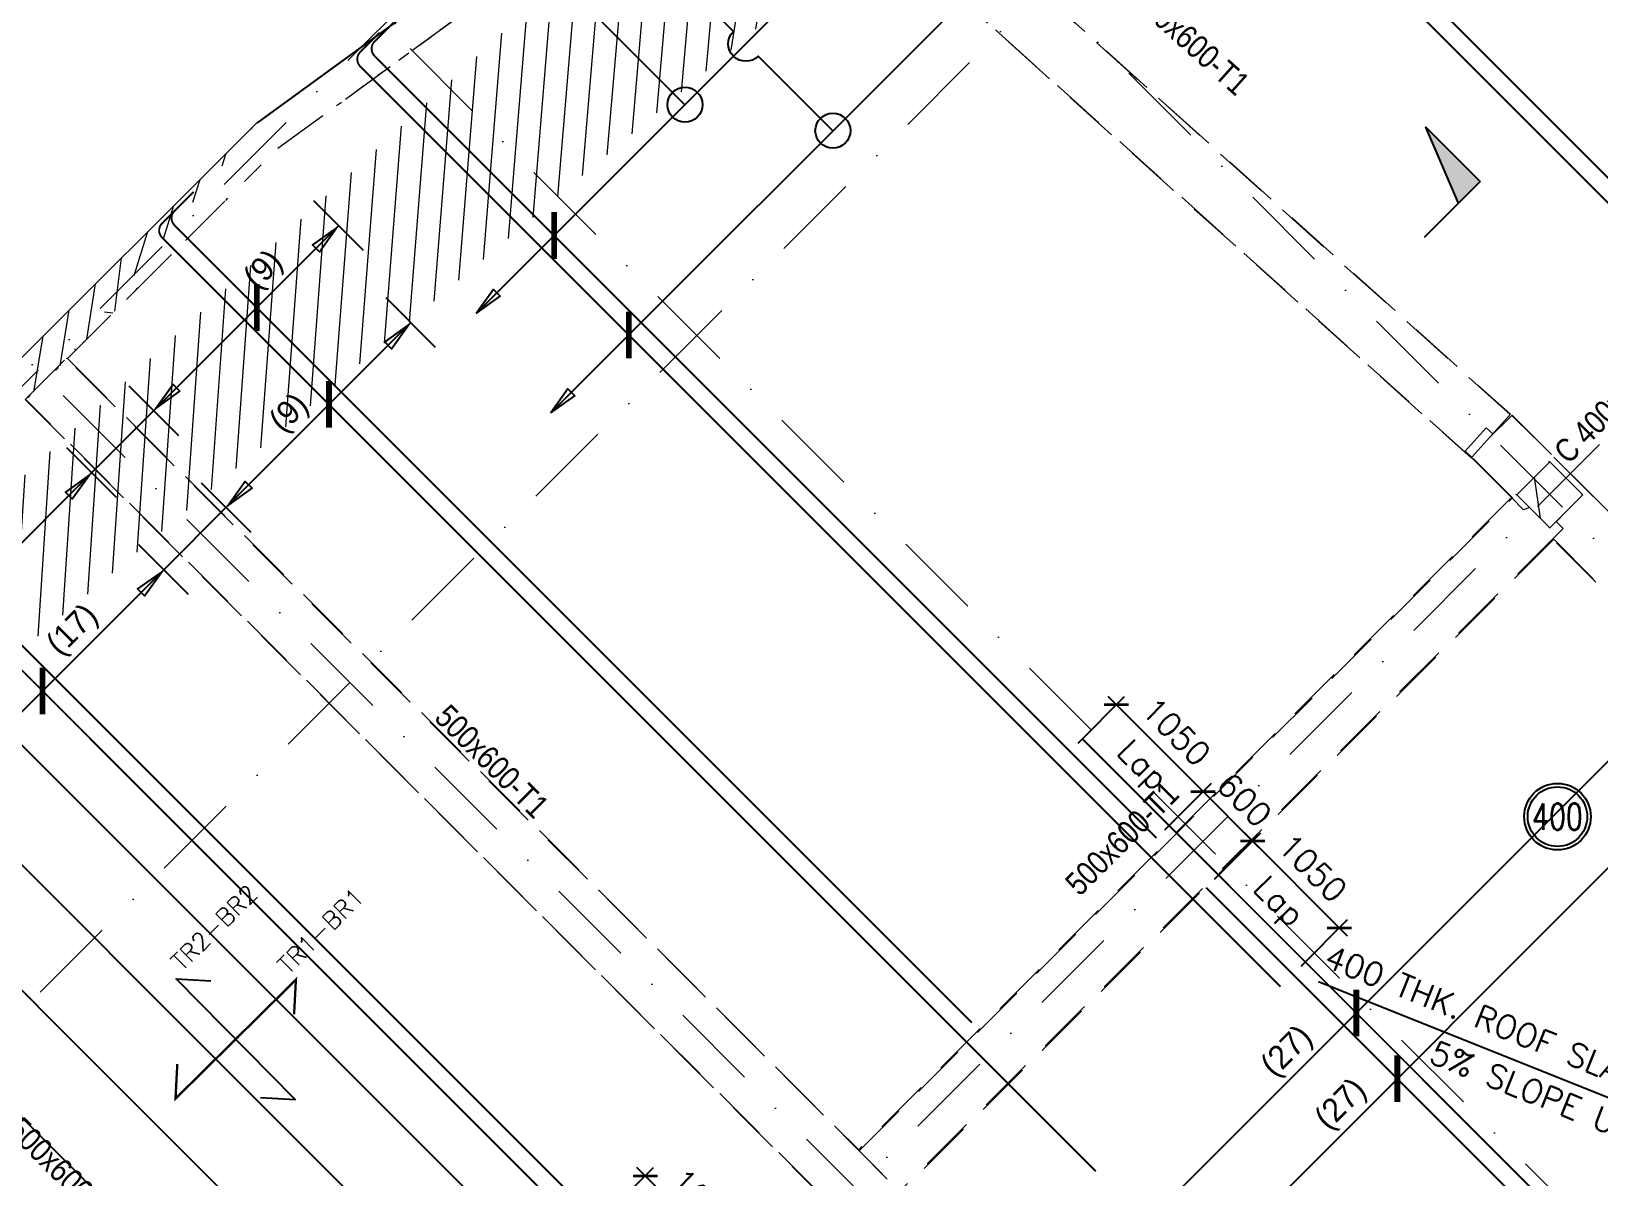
# Model space of a CAD drawing. Extents: x 660761725 to 1323371458, y 2734871439 to 5470067957.
# Drawn here: x 661448798 to 661462213, y 2735039265 to 2735049067 of the extents above; entities that cross this region are included whole.
import ezdxf
from ezdxf.enums import TextEntityAlignment as Align

# ---------------------------------------------------------------- set-up
doc = ezdxf.new("R2010")
doc.units = 0
for name, pattern in [('AXES', [1.95, 1.2, -0.25, 0.25, -0.25]), ('Hidden', [714.375, 476.25, -238.125]), ('sbp_axis_short', [10, 5, -2.5, 0, -2.5])]:
    doc.linetypes.add(name, pattern=pattern)
doc.layers.add('A-DETL', color=5, linetype='Continuous', lineweight=9, true_color=0x0000ff)
for name, color, linetype, lineweight in [('A-FLOR-PATT', 7, 'Continuous', 15), ('A-ROOF', 7, 'Continuous', 15), ('A-WALL', 7, 'Continuous', 15), ('S-ARROW', 8, 'Continuous', 13), ('S-BEAM', 7, 'Continuous', 15), ('S-BEAM-IDEN', 2, 'Continuous', 9), ('S-COLS-IDEN', 7, 'Continuous', 9), ('S-GRID', 7, 'Continuous', 9)]:
    doc.layers.add(name, color=color, linetype=linetype, lineweight=lineweight)
for name, color, linetype in [('S-AXIS', 20, 'AXES'), ('S-HATCH', 9, 'Continuous'), ('S-IDEN', 221, 'Continuous'), ('S-LEVEL', 3, 'Continuous'), ('S-RBAR-T16', 201, 'Continuous'), ('S-RBAR-T20', 10, 'Continuous'), ('S-RDIMO', 8, 'Continuous'), ('S-SCEL-INDT', 222, 'Continuous'), ('S-TXT', 3, 'Continuous')]:
    doc.layers.add(name, color=color, linetype=linetype)
doc.styles.add('08437-0000-2-020-000R-0511-00$0$ROMANS', font='ROMANS.shx', dxfattribs={"width": 0.75})
doc.styles.add('Arial Narrow_1', font='ARIALN.TTF', dxfattribs={"height": 199.9999999999998})
doc.styles.add('ROMANS', font='romans.shx')
doc.dimstyles.new('S-DIMI-100', dxfattribs={"dimscale": 100, "dimtxt": 2, "dimasz": 1.5, "dimexe": 1, "dimexo": 1, "dimgap": 1, "dimtad": 1, "dimdec": 0, "dimzin": 12, "dimdsep": 46, "dimtxsty": 'ROMANS', "dimblk": 'ARCHTICK', "dimcen": 0.09, "dimdle": 1, "dimclrd": 8, "dimclre": 8, "dimclrt": 4, "dimadec": 0, "dimazin": 3, "dimtfac": 1, "dimtdec": 0, "dimtix": 1, "dimtmove": 1, "dimatfit": 3, "dimtolj": 1, "dimtzin": 0, "dimarcsym": 0})
doc.dimstyles.new('S-DIMI-20', dxfattribs={"dimscale": 20, "dimtxt": 2, "dimasz": 1.5, "dimexe": 1, "dimexo": 1, "dimgap": 1, "dimtad": 1, "dimdec": 0, "dimzin": 12, "dimdsep": 46, "dimtxsty": 'ROMANS', "dimblk": 'ARCHTICK', "dimcen": 0.09, "dimdle": 1, "dimclrd": 8, "dimclre": 8, "dimclrt": 4, "dimadec": 0, "dimazin": 3, "dimtfac": 1, "dimtdec": 0, "dimtix": 1, "dimtmove": 1, "dimatfit": 3, "dimtolj": 1, "dimtzin": 0, "dimarcsym": 0})
pattern_1 = [(74.99999999999999, (0, 0), (-153.3407249233896, 41.08752341002518), [])]

# ---------------------------------------------------------------- blocks, each defined once
blk = doc.blocks.new('I am… All Range.')
at = {"layer": 'S-GRID', "color": 8, "linetype": 'sbp_axis_short', "lineweight": 13, "ltscale": 150}
for p, q in [((662613679.1571203, 2734523360.248725), (662679782.7279356, 2734589463.81954)), ((662618010.1861551, 2734519029.21969), (662684113.7569702, 2734585132.790505)), ((662611009.9695301, 2734526029.436315), (662646494.6183763, 2734561514.085161)), ((662628300.2678357, 2734553498.518655), (662656919.881746, 2734524878.904745)), ((662625330.4193549, 2734550528.670175), (662653950.0332651, 2734521909.056264)), ((662622360.5708737, 2734547558.821693), (662650980.3147497, 2734518939.077817))]:
    blk.add_line(p, q, dxfattribs=at)
blk = doc.blocks.new('*U1141')
at = {"layer": 'S-SCEL-INDT'}
blk.add_line((-1.598034076772778e-05, -9.017526509425661), (-4.236298395894313e-05, 0), dxfattribs=at)
blk.add_lwpolyline([(-1.598034251388655e-05, -9.017526509426535), (-2.729673832266011e-05, -5.517526509764139), (8.74998401881464, -9.017498218424205), (-1.598034251388655e-05, -9.017526509426535)], dxfattribs=at)
blk.add_solid([(8.749984018815223, -9.017498218424496), (-1.598034076772778e-05, -9.017526509423043), (4.374978361036412, -7.267512364094754), (-2.729674239717861e-05, -5.517526509763265)], dxfattribs=at)
blk = doc.blocks.new('I am… Limitless.')
at = {"layer": 'S-SCEL-INDT', "xscale": 75.00000000000097, "yscale": 75.00000000000097, "zscale": 75.00000000000097, "rotation": 135.000370696447}
blk.add_blockref('*U1141', (662352103.8533266, 2734543608.857506), dxfattribs=at)
blk = doc.blocks.new('*U89')
at = {"layer": 'S-IDEN', "color": 8}
for radius in [3.8, 3.4]:
    blk.add_circle((0, 0), radius, dxfattribs=at)
at = {"layer": 'S-IDEN', "color": 4, "style": '08437-0000-2-020-000R-0511-00$0$ROMANS', "width": 0.75, "flags": 8}
blk.add_attdef('100', text='', height=3, dxfattribs=at).set_placement((0, 0), align=Align.MIDDLE_CENTER)
blk = doc.blocks.new('_ARCHTICK')
at = {"color": 0, "linetype": 'ByBlock', "const_width": 0.15}
blk.add_lwpolyline([(-0.5, -0.5), (0.5, 0.5)], dxfattribs=at)
blk = doc.blocks.new('*D225')
at = {"layer": 'S-RBAR-T16', "color": 8, "lineweight": -2, "transparency": 16777216}
for p, q in [((661453725.8387831, 2735038944.397351), (661454123.6373674, 2735039342.195667)), ((661454866.0991169, 2735038458.312013), (661453982.2160112, 2735039342.195715)), ((661454468.3008255, 2735038201.935298), (661454866.0991646, 2735038599.733369))]:
    blk.add_line(p, q, dxfattribs=at)
at = {"layer": 'S-RBAR-T16', "color": 8, "lineweight": -2, "transparency": 16777216, "xscale": 150, "yscale": 150, "zscale": 150}
for p, rotation in [((661454052.9266654, 2735039271.485013), 134.9999806813077), ((661454795.3884627, 2735038529.022715), 314.9999806813076)]:
    blk.add_blockref('_ARCHTICK', p, dxfattribs=dict(at, rotation=rotation))
at = {"layer": 'S-RBAR-T16', "color": 4, "transparency": 16777216, "char_height": 200, "attachment_point": 5, "rotation": 314.9999806813077, "style": 'ROMANS'}
for s, insert in [('\\A1;1050', (661454565.5789679, 2735039041.675172)), ('\\A1;Lap', (661454259.1659261, 2735038735.262337))]:
    blk.add_mtext(s, dxfattribs=dict(at, insert=insert))
blk = doc.blocks.new('*D230')
at = {"layer": 'S-RBAR-T16', "color": 8, "lineweight": -2, "transparency": 16777216}
for p, q in [((661458924.6934259, 2735041809.81257), (661459322.4920373, 2735042207.610913)), ((661460064.953932, 2735041323.727114), (661459181.0706809, 2735042207.610961)), ((661459667.1556194, 2735041067.350378), (661460064.95398, 2735041465.14847))]:
    blk.add_line(p, q, dxfattribs=at)
at = {"layer": 'S-RBAR-T16', "color": 8, "lineweight": -2, "transparency": 16777216, "xscale": 150, "yscale": 150, "zscale": 150}
for p, rotation in [((661459251.7813351, 2735042136.900259), 134.9999806813031), ((661459994.2432778, 2735041394.437816), 314.9999806813031)]:
    blk.add_blockref('_ARCHTICK', p, dxfattribs=dict(at, rotation=rotation))
at = {"layer": 'S-RBAR-T16', "color": 4, "transparency": 16777216, "char_height": 200, "attachment_point": 5, "rotation": 314.9999806813031, "style": 'ROMANS'}
for s, insert in [('\\A1;1050', (661459764.43371, 2735041907.090346)), ('\\A1;Lap', (661459458.0206681, 2735041600.677511))]:
    blk.add_mtext(s, dxfattribs=dict(at, insert=insert))
blk = doc.blocks.new('*D231')
at = {"layer": 'S-RBAR-T16', "color": 8, "lineweight": -2, "transparency": 16777216}
for p, q in [((661457757.9673145, 2735042976.538691), (661458155.765899, 2735043374.337008)), ((661458898.2276487, 2735042490.453353), (661458014.3445427, 2735043374.337055)), ((661458500.429357, 2735042234.076638), (661458898.2276964, 2735042631.874709))]:
    blk.add_line(p, q, dxfattribs=at)
at = {"layer": 'S-RBAR-T16', "color": 8, "lineweight": -2, "transparency": 16777216, "xscale": 150, "yscale": 150, "zscale": 150}
for p, rotation in [((661458085.055197, 2735043303.626353), 134.9999806813031), ((661458827.5169945, 2735042561.164055), 314.9999806813031)]:
    blk.add_blockref('_ARCHTICK', p, dxfattribs=dict(at, rotation=rotation))
at = {"layer": 'S-RBAR-T16', "color": 4, "transparency": 16777216, "char_height": 200, "attachment_point": 5, "rotation": 314.9999806813031, "style": 'ROMANS'}
for s, insert in [('\\A1;1050', (661458597.7074993, 2735043073.816513)), ('\\A1;Lap', (661458291.2944574, 2735042767.403677))]:
    blk.add_mtext(s, dxfattribs=dict(at, insert=insert))
blk = doc.blocks.new('*D232')
at = {"layer": 'S-RBAR-T16', "color": 8, "lineweight": -2, "transparency": 16777216}
for p, q in [((661458500.429357, 2735042234.076638), (661458898.2279682, 2735042631.874981)), ((661458827.5172663, 2735042561.164327), (661458721.4512848, 2735042667.23038)), ((661459251.7811916, 2735042136.900115), (661458827.5172663, 2735042561.164327)), ((661458924.6934259, 2735041809.81257), (661459322.4918935, 2735042207.61077)), ((661459251.7811916, 2735042136.900115), (661459357.847173, 2735042030.834063))]:
    blk.add_line(p, q, dxfattribs=at)
at = {"layer": 'S-RBAR-T16', "color": 8, "lineweight": -2, "transparency": 16777216, "xscale": 150, "yscale": 150, "zscale": 150}
for p, rotation in [((661458827.5172663, 2735042561.164327), 314.9999806813031), ((661459251.7811916, 2735042136.900115), 134.9999806813031)]:
    blk.add_blockref('_ARCHTICK', p, dxfattribs=dict(at, rotation=rotation))
at = {"layer": 'S-RBAR-T16', "color": 4, "transparency": 16777216, "insert": (661459181.0706323, 2735042490.45353), "char_height": 200, "attachment_point": 5, "rotation": 314.9999806813031, "style": 'ROMANS'}
blk.add_mtext('\\A1;600', dxfattribs=at)
blk = doc.blocks.new('CADF_02')
at = {"color": 0}
blk.add_lwpolyline([(0, 0), (2.5, -0.4166666679084301), (2.5, 0.4166666679084301)], close=True, dxfattribs=at)
blk = doc.blocks.new('cadf_03')
at = {"color": 8}
blk.add_lwpolyline([(-3.725290298461914e-09, 2.99999999627471), (3.725290298461914e-09, -3.000000007450581)], dxfattribs=at)
blk.add_blockref('CADF_02', (0.2513523101806641, 0), dxfattribs=at)
blk = doc.blocks.new('cadf_04')
at = {"color": 8, "const_width": 0.5000000000000002}
blk.add_lwpolyline([(1.414213560521603, 1.414213564246893), (-1.414213556796312, -1.414213556796312)], dxfattribs=at)
blk = doc.blocks.new('I am… Atomic.')
at = {"layer": 'A-FLOR-PATT', "transparency": 33554600}
h = blk.add_hatch(dxfattribs=at)
h.set_pattern_fill('ANSI31', color=8, scale=50, angle=30, style=0)
h.set_pattern_definition(pattern_1)
edge = h.paths.add_edge_path()
edge.add_line((662389967.6433319, 2734579123.010657), (662390007.8012236, 2734579503.468677))
edge.add_line((662342114.705975, 2734544592.546931), (662390007.8012234, 2734579503.468677))
edge.add_line((662363195.8073889, 2734559608.047176), (662389967.7690635, 2734579123.040917))
edge.add_line((662362417.6524743, 2734559040.823584), (662363719.8899552, 2734559990.06879))
edge.add_line((662346720.4841449, 2734547598.623516), (662362783.6519626, 2734559307.613063))
edge.add_line((662345821.5310795, 2734546943.346041), (662347578.010761, 2734548223.703842))
edge.add_line((662342292.6126368, 2734544370.997322), (662346307.4227723, 2734547297.529027))
edge.add_line((662325865.2845687, 2734528370.671522), (662342114.6925843, 2734544592.5523))
edge.add_line((662340490.7204528, 2734542572.157625), (662342149.9785906, 2734544228.604904))
edge.add_line((662339422.0417168, 2734541505.28928), (662341320.3495216, 2734543400.381265))
edge.add_line((662336597.6306283, 2734538685.662872), (662340136.8031961, 2734542218.839921))
edge.add_line((662332705.8949801, 2734534800.520002), (662336243.7133716, 2734538332.345168))
edge.add_line((662332253.0745114, 2734534348.466631), (662332782.9359009, 2734534877.430412))
edge.add_line((662326312.3910785, 2734528417.846987), (662332351.9776915, 2734534447.202265))
edge.add_line((662325865.2845687, 2734528370.671522), (662326312.3910785, 2734528417.846987))
h = blk.add_hatch(dxfattribs=at)
h.set_pattern_fill('ANSI31', color=8, scale=50, angle=30, style=0)
h.set_pattern_definition(pattern_1)
edge = h.paths.add_edge_path()
edge.add_line((662389967.6433319, 2734579123.010657), (662390007.8012236, 2734579503.468677))
edge.add_line((662390178.8400514, 2734578972.951882), (662393574.2351673, 2734576558.543434))
edge.add_line((662390389.9110394, 2734578822.862847), (662389967.7690635, 2734579123.040917))
edge.add_line((662401600.1085552, 2734571260.373601), (662390007.8012234, 2734579503.468677))
edge.add_line((662401045.2346829, 2734570742.112331), (662400996.5411683, 2734571280.666277))
edge.add_line((662400996.5411683, 2734571280.666277), (662391834.41239, 2734577795.702194))
edge.add_line((662401631.7932035, 2734570909.939), (662401600.1085552, 2734571260.373601))
edge.add_line((662398386.0115408, 2734568087.393885), (662401045.2346829, 2734570742.112331))
edge.add_line((662378065.801715, 2734545768.423274), (662383150.2610395, 2734551353.010825))
edge.add_line((662383150.2610395, 2734551353.010825), (662388234.7203641, 2734556937.598375))
edge.add_line((662388234.7203641, 2734556937.598375), (662393319.1796887, 2734562522.185926))
edge.add_line((662393319.1796887, 2734562522.185926), (662398403.6390133, 2734568106.773477))
edge.add_line((662377177.0145457, 2734544792.211362), (662378389.7704264, 2734546124.258873))
edge.add_line((662345219.5168241, 2734509691.243385), (662350637.7770958, 2734515642.46591))
edge.add_line((662350637.7770958, 2734515642.46591), (662356056.0373675, 2734521593.688435))
edge.add_line((662356056.0373675, 2734521593.688435), (662361474.2976393, 2734527544.91096))
edge.add_line((662361474.2976393, 2734527544.91096), (662366892.5579109, 2734533496.133485))
edge.add_line((662366892.5579109, 2734533496.133485), (662372310.8181826, 2734539447.35601))
edge.add_line((662372310.8181826, 2734539447.35601), (662377729.0784543, 2734545398.578536))
edge.add_line((662345267.5598451, 2734509156.384884), (662400082.3408674, 2734569362.972085))
edge.add_line((662401418.6805061, 2734570690.601139), (662400941.3227103, 2734570214.051982))
edge.add_line((662400082.3408674, 2734569362.972085), (662401631.7932035, 2734570909.939))
h = blk.add_hatch(dxfattribs=at)
h.set_pattern_fill('ANSI31', color=8, scale=50, angle=30, style=0)
h.set_pattern_definition(pattern_1)
edge = h.paths.add_edge_path()
edge.add_line((662345468.2720397, 2734510142.524049), (662345661.1307589, 2734509588.669044))
edge.add_line((662345219.5168241, 2734509691.243385), (662350637.7770958, 2734515642.46591))
edge.add_line((662350637.7770958, 2734515642.46591), (662356056.0373675, 2734521593.688435))
edge.add_line((662356056.0373675, 2734521593.688435), (662361474.2976393, 2734527544.91096))
edge.add_line((662361474.2976393, 2734527544.91096), (662366892.5579109, 2734533496.133485))
edge.add_line((662366892.5579109, 2734533496.133485), (662372310.8181826, 2734539447.35601))
edge.add_line((662372310.8181826, 2734539447.35601), (662377729.0784543, 2734545398.578536))
edge.add_line((662345267.5598451, 2734509156.384884), (662400082.3408674, 2734569362.972085))
h = blk.add_hatch(dxfattribs=at)
h.set_pattern_fill('ANSI31', color=8, scale=50, angle=30, style=0)
h.set_pattern_definition(pattern_1)
edge = h.paths.add_edge_path()
edge.add_line((662353234.2331089, 2734541176.761748), (662353463.320358, 2734541405.848836))
edge.add_line((662353006.0933819, 2734541297.493023), (662353180.0361847, 2734541123.254914))
edge.add_line((662353180.0361847, 2734541123.254914), (662353233.933755, 2734541177.061272))
edge.add_line((662352897.4059739, 2734541406.180452), (662353006.0933819, 2734541297.493023))
edge.add_line((662353180.1974845, 2734541688.971764), (662352897.4059739, 2734541406.180452))
edge.add_line((662353463.320358, 2734541405.848836), (662353180.1974845, 2734541688.971764))
at = {"layer": 'A-DETL', "color": 8, "linetype": 'Hidden', "lineweight": 9}
for p, q in [((662352840.0569016, 2734542092.301302), (662346711.3342683, 2734547602.289488)), ((662346720.4841449, 2734547598.623516), (662352842.3298832, 2734542094.822585)), ((662342292.6126368, 2734544370.997322), (662346307.4227723, 2734547297.529027)), ((662352507.9977173, 2734541722.947176), (662346415.1631265, 2734547200.665845)), ((662346417.6818635, 2734547194.027674), (662352505.8175863, 2734541720.528887)), ((662340490.7204528, 2734542572.157625), (662342149.9785906, 2734544228.604904)), ((662340128.0735683, 2734542222.337516), (662340481.5629874, 2734542575.826638)), ((662340481.5629874, 2734542575.826638), (662340490.7204528, 2734542572.157625)), ((662347466.9521514, 2734535590.430546), (662340481.5629874, 2734542575.826638)), ((662340490.7204528, 2734542572.157625), (662347269.6578435, 2734535793.215594)), ((662340128.0735683, 2734542222.337516), (662346962.0582663, 2734535388.346041)), ((662346915.8904798, 2734535439.747996), (662340136.8031961, 2734542218.839921)), ((662352652.469562, 2734541883.554386), (662352856.9098378, 2734542087.986068)), ((662352842.3298832, 2734542094.822585), (662352691.476103, 2734541927.028944)), ((662352840.0569016, 2734542092.301302), (662352842.3298832, 2734542094.822585)), ((662352856.9098378, 2734542087.986068), (662352854.1594731, 2734542085.231205)), ((662364156.989607, 2734530781.92594), (662352854.1594731, 2734542085.231205)), ((662352856.9098378, 2734542087.986068), (662364159.7371086, 2734530784.677935)), ((662352507.9977173, 2734541722.947176), (662352505.8175863, 2734541720.528887)), ((662352506.2216402, 2734541720.978313), (662352507.9618316, 2734541722.913918)), ((662352511.1770595, 2734541726.483536), (662352507.9977173, 2734541722.947176)), ((662352508.689044, 2734541723.722769), (662352511.1770595, 2734541726.483536)), ((662352508.689044, 2734541723.722769), (662352913.9360678, 2734541318.45871)), ((662352859.4122636, 2734541378.233517), (662352511.1770595, 2734541726.483536)), ((662352512.4178143, 2734541727.870258), (662352511.2063366, 2734541726.522738)), ((662353180.1974845, 2734541688.971764), (662352897.4059739, 2734541406.180452)), ((662353168.3827652, 2734541693.705427), (662353180.1974845, 2734541688.971764)), ((662353463.320358, 2734541405.848836), (662353180.1974845, 2734541688.971764)), ((662352885.2488562, 2734541411.0513), (662352897.4059739, 2734541406.180452)), ((662352897.4059739, 2734541406.180452), (662353006.0933819, 2734541297.493023)), ((662353234.2331089, 2734541176.761748), (662353463.320358, 2734541405.848836)), ((662353463.320358, 2734541405.848836), (662353451.5053586, 2734541410.582611)), ((662352850.9508574, 2734541381.623648), (662347261.1964372, 2734535796.605725)), ((662347269.6578435, 2734535793.215594), (662352859.4122636, 2734541378.233517)), ((662352955.2565506, 2734541277.13649), (662352850.9508574, 2734541381.623648)), ((662352850.9508574, 2734541381.623648), (662352859.4122636, 2734541378.233517)), ((662353006.0933819, 2734541297.493023), (662352955.2565506, 2734541277.13649)), ((662353006.0933819, 2734541297.493023), (662353180.0361847, 2734541123.254914)), ((662345828.0583968, 2734533658.573791), (662353293.3774755, 2734541117.567106)), ((662353168.3714496, 2734541127.928484), (662353179.9194729, 2734541123.301675)), ((662353180.0361847, 2734541123.254914), (662353233.933755, 2734541177.061272)), ((662353204.5516435, 2734541027.830918), (662353293.7947104, 2734541117.149634)), ((662353233.933755, 2734541177.061272), (662353234.2331089, 2734541176.761748)), ((662353293.7947104, 2734541117.149634), (662353234.2331089, 2734541176.761748)), ((662353293.7947104, 2734541117.149634), (662353293.3774755, 2734541117.567106)), ((662353213.3081869, 2734541024.322538), (662347623.5611768, 2734535439.312018)), ((662353204.5516435, 2734541027.830918), (662353213.3081869, 2734541024.322538)), ((662357614.692152, 2734536617.505022), (662353204.5516435, 2734541027.830918)), ((662353213.3081869, 2734541024.322538), (662357561.5727153, 2734536675.873019)), ((662347261.1964372, 2734535796.605725), (662347269.6578435, 2734535793.215594)), ((662347508.2953504, 2734535549.087306), (662347261.1964372, 2734535796.605725))]:
    blk.add_line(p, q, dxfattribs=at)
at = {"layer": 'A-ROOF', "color": 8, "lineweight": 13}
for p, q in [((662389680.6962347, 2734579264.969228), (662342118.9841868, 2734544586.677794)), ((662342114.69258, 2734544592.552298), (662325865.2845687, 2734528370.671522))]:
    blk.add_line(p, q, dxfattribs=at)
at = {"layer": 'A-WALL', "color": 8, "lineweight": 13}
for p, q in [((662342114.705975, 2734544592.546931), (662390007.8012234, 2734579503.468677)), ((662325865.2845687, 2734528370.671522), (662342114.6925843, 2734544592.5523))]:
    blk.add_line(p, q, dxfattribs=at)
at = {"layer": 'S-BEAM', "color": 8, "lineweight": 13}
for p, q in [((662352634.6100903, 2734541978.244786), (662352455.5910224, 2734541779.122934)), ((662352512.5089631, 2734541727.95123), (662352691.4509238, 2734541926.987316)), ((662352691.4509238, 2734541926.987316), (662352634.6100903, 2734541978.244786)), ((662352455.5412914, 2734541779.06777), (662352455.5910224, 2734541779.122934)), ((662352512.4592535, 2734541727.89609), (662352455.5412914, 2734541779.06777)), ((662352512.5089631, 2734541727.95123), (662352455.5910224, 2734541779.122934)), ((662352512.5089631, 2734541727.95123), (662352512.4592535, 2734541727.89609))]:
    blk.add_line(p, q, dxfattribs=at)
at = {"layer": 'S-HATCH', "color": 8, "const_width": 20}
blk.add_lwpolyline([(662342431.218645, 2734536958.774508), (662342446.7959329, 2734537255.493662), (662341416.1773876, 2734536237.237066), (662341431.754675, 2734536533.956221)], dxfattribs=at)
at = {"layer": 'S-HATCH', "color": 8}
blk.add_lwpolyline([(662342143.8958012, 2734536246.633379), (662342440.6149555, 2734536231.056091), (662341422.3583621, 2734537261.674639), (662341719.0775169, 2734537246.097351)], dxfattribs=at)
at = {"layer": 'S-LEVEL', "xscale": 74.99999999999999, "yscale": 75.00000001090066, "zscale": 74.99999999999999}
blk.add_blockref('*U89', (662353244.9499406, 2734538650.810397), dxfattribs=at).add_auto_attribs({'100': '400'})
at = {"layer": 'S-BEAM-IDEN', "color": 8, "char_height": 199.9999999999998, "width": 1539.239999999998, "attachment_point": 1, "style": 'Arial Narrow_1'}
for insert, rotation in [((662349718.625302, 2734545775.691525), 318.0457169572411), ((662343763.1274856, 2734539627.591613), 314.9999999999996), ((662349014.1731092, 2734538103.673471), 45.02426556118196), ((662340109.7580925, 2734536094.169872), 314.9999999999997)]:
    blk.add_mtext('500x600-T1', dxfattribs=dict(at, insert=insert, rotation=rotation))
at = {"layer": 'S-COLS-IDEN', "color": 8, "insert": (662353197.2036414, 2734541800.596994), "char_height": 199.9999999999998, "width": 1819.830624999998, "attachment_point": 1, "rotation": 44.99999999999995, "style": 'Arial Narrow_1'}
blk.add_mtext('C 400x400-T2', dxfattribs=at)
at = {"layer": 'S-HATCH', "color": 3, "style": 'ROMANS'}
for s, p in [('TR2-BR2', (662341469.5318114, 2734537320.204599)), ('TR1-BR1', (662342381.823836, 2734537292.43167))]:
    blk.add_text(s, height=150, rotation=44.65315974389521, dxfattribs=at).set_placement(p)
at = {"layer": 'S-TXT', "char_height": 200, "attachment_point": 1, "rotation": 338.1823885034527, "style": 'ROMANS'}
for s, insert in [('400 THK. ROOF SLAB', (662351307.030367, 2734537559.136717)), ('5% SLOPE UP', (662352206.8526268, 2734536739.285309))]:
    blk.add_mtext(s, dxfattribs=dict(at, insert=insert))
at = {"layer": 'S-ARROW'}
blk.add_leader([(662354556.6160692, 2734535892.459906), (662351198.4275788, 2734537236.836976)], dimstyle='S-DIMI-20', override={"dimasz": 15, "dimgap": 1, "dimtad": 0}, dxfattribs=at)

msp = doc.modelspace()

# ---------------------------------------------------------------- linework, layer by layer
at = {"layer": 'S-RBAR-T20', "const_width": 16}
for points in [[(661457279.3477347, 2735053064.850368), (661457115.6525147, 2735052901.155148, 0.4142135623730951), (661457115.6525147, 2735052778.472121), (661464246.8387343, 2735045647.285901)], [(661457401.9863629, 2735053154.245875), (661457238.291143, 2735052990.550655, 0.4142135623730951), (661457238.291143, 2735052867.867629), (661463186.1296135, 2735046920.029158)], [(661451899.7102401, 2735049143.447872), (661451736.0150203, 2735048979.752652, 0.4142135623730951), (661451736.0150203, 2735048857.069625), (661458429.5917414, 2735042163.492903)], [(661451777.071612, 2735049054.052364), (661451613.3763921, 2735048890.357144, 0.4142135623730951), (661451613.3763921, 2735048767.674118), (661459490.3008622, 2735040890.749647)], [(661450187.3275265, 2735047694.601514), (661450023.6323066, 2735047530.906294, 0.4142135623730951), (661450023.6323066, 2735047408.223268), (661456848.9628712, 2735040582.892703)], [(661450081.2205836, 2735047588.674321), (661449917.5253637, 2735047424.979101, 0.4142135623730951), (661449917.5253637, 2735047302.296075), (661457909.671992, 2735039310.149446)], [(661447629.7001834, 2735045137.153921), (661447466.0049635, 2735044973.458701, 0.4142135623730951), (661447466.0049635, 2735044850.775675), (661455458.1515918, 2735036858.629046)], [(661447735.8071263, 2735045243.081114), (661447572.1119064, 2735045079.385894, 0.4142135623730951), (661447572.1119064, 2735044956.702868), (661454397.442471, 2735038131.372303)]]:
    msp.add_lwpolyline(points, format="xyb", dxfattribs=at)
for points in [[(661457793.1118774, 2735043012.0068), (661463237.9133253, 2735037567.054885)], [(661458853.8209994, 2735041739.263542), (661464298.6224446, 2735036294.311631)]]:
    msp.add_lwpolyline(points, dxfattribs=at)
at = {"layer": 'S-RDIMO'}
for p, q in [((661454392.03464, 2735048439.078194), (661445283.5490028, 2735057547.564366)), ((661456159.6144804, 2735050206.65814), (661452605.410447, 2735046652.454107)), ((661453244.0960741, 2735045801.734346), (661456798.3001072, 2735049355.938378)), ((661451429.0054982, 2735047404.594988), (661449846.207026, 2735045821.796516)), ((661452046.7089738, 2735046574.857377), (661450463.9105018, 2735044992.058904)), ((661449846.207026, 2735045821.796516), (661449314.1167009, 2735045289.706191)), ((661449314.1167006, 2735045289.70619), (661445948.8943975, 2735041924.483887)), ((661450463.9105016, 2735044992.058904), (661449931.8201547, 2735044459.968611)), ((661449931.8201547, 2735044459.968611), (661446566.5977818, 2735041094.74636)), ((661462919.5058596, 2735043446.716422), (661457570.2974106, 2735038097.655792)), ((661463270.3705947, 2735042883.837166), (661457921.2358983, 2735037534.702783))]:
    msp.add_line(p, q, dxfattribs=at)
for points in [[(661455658.5850854, 2735048216.223422), (661455019.9484597, 2735048854.860085, -1), (661454807.8164316, 2735049066.992126), (661445805.396877, 2735058069.412209)], [(661454614.9736078, 2735037060.447241), (661448679.702363, 2735042995.718834, -1), (661448467.5703349, 2735043207.850874), (661447955.9818921, 2735043719.439347, -1), (661447743.849864, 2735043931.571388), (661439705.7030163, 2735051969.718706)], [(661453354.1763703, 2735037291.636107), (661448164.898146, 2735042480.914636, -1), (661447952.7661178, 2735042693.046676), (661447441.1776843, 2735043204.635139, -1), (661447229.0456561, 2735043416.76718), (661439190.8987937, 2735051454.914514)], [(661452525.4241788, 2735037047.657161), (661447628.5325618, 2735041944.549065, -1), (661447416.4005337, 2735042156.681105), (661446904.8121144, 2735042668.269554, -1), (661446692.6800861, 2735042880.401595), (661438654.5332009, 2735050918.548951)], [(661452953.3772463, 2735035534.340231), (661452088.8015612, 2735036398.915967, -1), (661451876.6695331, 2735036611.048008), (661447085.8506497, 2735041401.867172, -1), (661446873.7186216, 2735041613.999213), (661446362.1302124, 2735042125.587652, -1), (661446149.9981843, 2735042337.719693), (661438111.8512833, 2735050375.867065)]]:
    msp.add_lwpolyline(points, format="xyb", dxfattribs=at)
for centre in [(661454392.0346138, 2735048439.07822), (661455658.5851123, 2735048216.223396)]:
    msp.add_circle(centre, 150.000000263009, dxfattribs=at)

# ---------------------------------------------------------------- block references
at = {"layer": 'S-AXIS'}
for name, p in [('I am… All Range.', (-1178594.647812605, 503695.4297404289)), ('I am… Atomic.', (-891384.0282816887, 503695.4297404289)), ('I am… Limitless.', (-891384.0282816887, 503695.4297404289))]:
    msp.add_blockref(name, p, dxfattribs=at)
at = {"layer": 'S-RDIMO'}
for name, p, xscale, yscale, zscale, rotation in [('cadf_03', (661451429.0054982, 2735047404.594988), 100, 100, 100, 224.9999999956846), ('cadf_04', (661453273.0204928, 2735047320.064152), 100, 100, 100, 225.0000000000001), ('cadf_04', (661450728.1330417, 2735046703.722531), 100, 100, 100, 224.9999999892119), ('cadf_03', (661452046.7089738, 2735046574.857377), 100, 100, 100, 225.0000000129458), ('CADF_02', (661452605.4104472, 2735046652.454108), 100, 100, 100, 44.99999999711743), ('cadf_04', (661453911.7061191, 2735046469.344391), 100, 100, 100, 44.9999999893522), ('cadf_03', (661449846.207026, 2735045821.796516), 100, 100, 100, 44.99999999568473), ('cadf_04', (661451345.8365177, 2735045873.98492), 100, 100, 100, 224.9999999935272), ('CADF_02', (661453244.0960741, 2735045801.734346), 100, 100, 100, 44.99999999327394), ('cadf_03', (661449314.1167004, 2735045289.70619), 100, 100, 100, 224.9999999959408), ('cadf_03', (661450463.9105016, 2735044992.058904), 100, 100, 100, 45.0000000129458), ('cadf_03', (661449931.8201547, 2735044459.968611), 100, 100, 100, 224.9999983178001), ('cadf_04', (661448894.3158405, 2735043422.464798), 100.0000000000002, 100.0000000000002, 100.0000000000002, 225.0000000023398), ('cadf_04', (661460138.9226916, 2735040666.131161), 100.0000000000002, 100.0000000000002, 100.0000000000002, 224.9999999935274), ('cadf_04', (661460489.9434655, 2735040103.055505), 100.0000000000002, 100.0000000000002, 100.0000000000002, 224.9999999935274)]:
    msp.add_blockref(name, p, dxfattribs=dict(at, xscale=xscale, yscale=yscale, zscale=zscale, rotation=rotation))

# ---------------------------------------------------------------- texts
for s, rotation, p in [('(9)', 44.99999999568473, (661450731.676467, 2735046848.687303)), ('(9)', 45.00000000863054, (661450952.5122813, 2735045622.082054)), ('(17)', 44.99999831780018, (661449044.4446809, 2735043714.014518)), ('(27)', 44.99920833535416, (661459439.0180968, 2735040107.723968)), ('(27)', 44.99999832218307, (661459900.3451844, 2735039655.233305))]:
    msp.add_text(s, height=200, rotation=rotation, dxfattribs=at).set_placement(p)

# ---------------------------------------------------------------- dimensions: what is measured, and where the dimension line sits
at = {"layer": 'S-RBAR-T16'}
for base, p1, p2, angle, picture, middle in [((661458085.055197, 2735043303.626353), (661458429.718655, 2735042163.365984), (661457687.2566127, 2735042905.828037), 314.9999806813031, '*D231', (661458456.2860954, 2735042932.395204)), ((661459251.7813351, 2735042136.900259), (661459596.4449177, 2735040996.639723), (661458853.9827241, 2735041739.101916), 314.9999806813031, '*D230', (661459623.0123061, 2735041765.669037)), ((661454052.9266654, 2735039271.485013), (661454397.5901234, 2735038131.224644), (661453655.1280811, 2735038873.686697), 314.9999806813076, '*D225', (661454424.157564, 2735038900.253864))]:
    dim = msp.add_linear_dim(base=base, p1=p1, p2=p2, angle=angle, text='<>\\XLap', dimstyle='S-DIMI-100', dxfattribs=at)
    dim.commit()
    dim.dimension.update_dxf_attribs({"geometry": picture, "text_midpoint": middle})
dim = msp.add_linear_dim(base=(661458827.5172663, 2735042561.164327), p1=(661458853.9827241, 2735041739.101916), p2=(661458429.718655, 2735042163.365984), angle=314.9999806813031, dimstyle='S-DIMI-100', dxfattribs=at)
dim.commit()
dim.dimension.update_dxf_attribs({"geometry": '*D232', "text_midpoint": (661459181.0706323, 2735042490.45353)})

doc.saveas('drawing.dxf')
